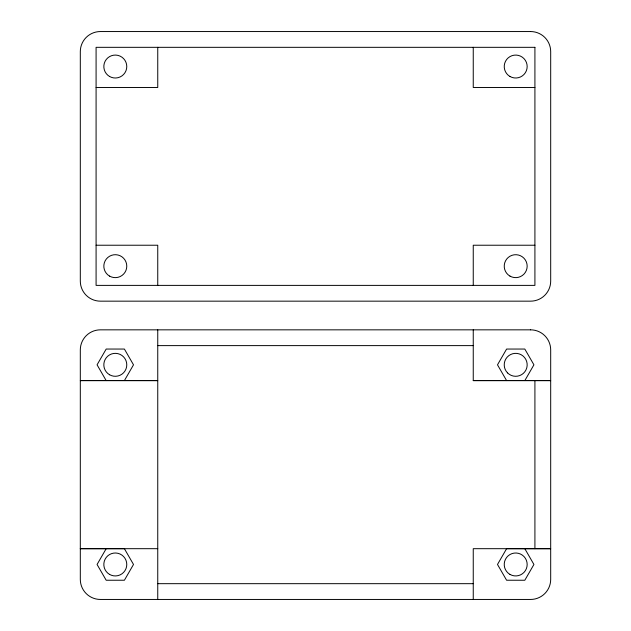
<?xml version="1.0" encoding="UTF-8"?>
<svg xmlns="http://www.w3.org/2000/svg" width="631" height="631" viewBox="0 0 631 631"><rect width="100%" height="100%" fill="white"/><g stroke="black" fill="none" stroke-linecap="round" stroke-linejoin="round"><path stroke-width="0.95" d="M124.394 380.603L133.504 364.828L124.402 349.053L106.189 349.046L97.071 364.813L106.174 380.596L157.75 380.611L80.311 380.603L106.174 380.596M106.174 548.702L97.071 564.477L106.189 580.252L124.402 580.236L133.504 564.461L124.394 548.686L80.311 548.686L157.75 548.686M473.25 329.839L473.25 380.611L524.826 380.596L533.929 364.813L524.811 349.046L506.598 349.053L497.496 364.828L506.606 380.603M96.086 87.48L157.75 87.48L157.75 47.325M534.914 87.48L473.25 87.48L473.25 47.325M96.086 245.23L157.75 245.23L157.75 285.386M534.914 245.23L473.25 245.23L473.25 285.386M157.75 345.614L473.25 345.614M524.826 380.596L550.689 380.611L473.25 380.603M524.826 548.702L506.606 548.686L497.496 564.461L506.598 580.236L524.811 580.252L533.929 564.477L524.826 548.702L550.689 548.686L473.25 548.686L473.25 599.45M157.75 583.675L473.25 583.675M534.914 380.603L534.914 548.686M157.75 329.839L157.75 599.45M530.616 31.55L100.384 31.55A20.074 20.074 0 0 0 80.311 51.624L80.311 281.079A20.074 20.074 0 0 0 100.384 301.161L530.616 301.161A20.074 20.074 0 0 0 550.689 281.079L550.689 51.624A20.074 20.074 0 0 0 530.616 31.55M534.914 47.325L96.086 47.325L96.086 285.386L534.914 285.386L534.914 47.325M530.616 329.839L100.384 329.839A20.074 20.074 0 0 0 80.311 349.921L80.311 579.376A20.074 20.074 0 0 0 100.384 599.45L530.616 599.45A20.074 20.074 0 0 0 550.689 579.376L550.689 349.921A20.074 20.074 0 0 0 530.616 329.839M109.565 76.477A11.476 11.476 0 0 0 126.776 66.539A11.476 11.476 0 0 0 109.565 56.609A11.476 11.476 0 0 0 109.565 76.477M509.966 76.477A11.476 11.476 0 0 0 527.169 66.539A11.476 11.476 0 0 0 509.966 56.609A11.476 11.476 0 0 0 509.966 76.477M109.565 276.102A11.476 11.476 0 0 0 126.776 266.164A11.476 11.476 0 0 0 109.565 256.233A11.476 11.476 0 0 0 109.565 276.102M509.966 276.102A11.476 11.476 0 0 0 527.169 266.164A11.476 11.476 0 0 0 509.966 256.233A11.476 11.476 0 0 0 509.966 276.102M507.584 372.937A11.476 11.476 0 0 0 526.782 367.794A11.476 11.476 0 0 0 512.727 353.739A11.476 11.476 0 0 0 507.584 372.937M509.966 574.407A11.476 11.476 0 0 0 527.169 564.469A11.476 11.476 0 0 0 509.966 554.531A11.476 11.476 0 0 0 509.966 574.407M109.565 574.407A11.476 11.476 0 0 0 126.776 564.469A11.476 11.476 0 0 0 109.565 554.531A11.476 11.476 0 0 0 109.565 574.407M109.565 374.759A11.476 11.476 0 0 0 126.776 364.821A11.476 11.476 0 0 0 109.565 354.882A11.476 11.476 0 0 0 109.565 374.759"/></g></svg>
